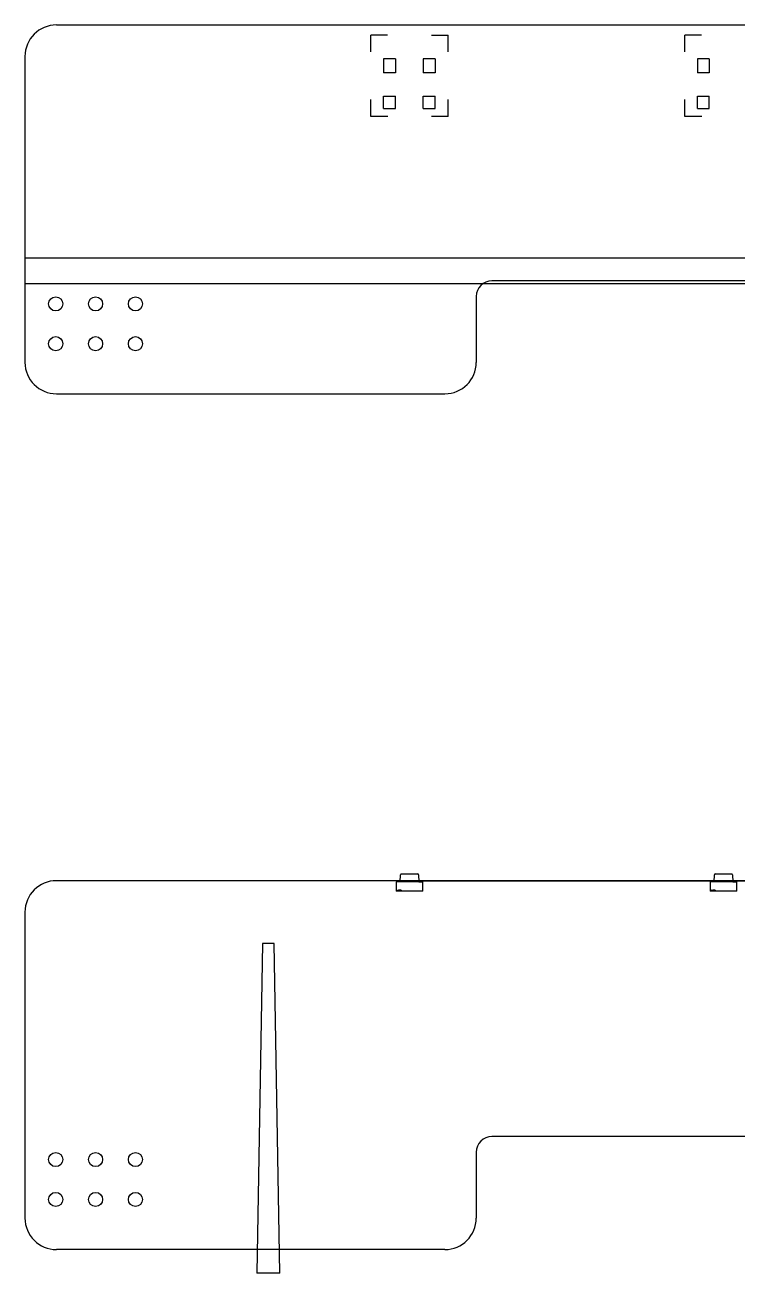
# Model space of a CAD drawing. Header units: millimetres. Extents: x 41 to 130, y 88.6 to 168.1.
# Drawn here: x 41 to 86.4, y 88.6 to 168.1 of the extents above; entities that cross this region are included whole.
import ezdxf

# ---------------------------------------------------------------- set-up
doc = ezdxf.new("R2010")
doc.units = ezdxf.units.MM
doc.linetypes.add('SLD-Solid', pattern=[0])

msp = doc.modelspace()

# ---------------------------------------------------------------- linework, layer by layer
at = {"color": 7, "linetype": 'SLD-Solid', "lineweight": 25}
for p, q in [((42.992, 168.112), (127.992, 168.112)), ((40.992, 166.112), (40.992, 146.612)), ((63.029, 162.279), (63.029, 163.354)), ((67.956, 162.279), (67.956, 163.354)), ((83.029, 162.279), (83.029, 163.354)), ((64.103, 162.279), (63.029, 162.279)), ((67.956, 162.279), (66.881, 162.279)), ((84.103, 162.279), (83.029, 162.279)), ((100.242, 151.812), (70.742, 151.812)), ((69.742, 150.812), (69.742, 146.612)), ((42.992, 144.612), (67.742, 144.612)), ((64.892, 113.515), (64.915, 113.968)), ((64.964, 114.015), (66.019, 114.015)), ((66.069, 113.968), (66.092, 113.515)), ((84.892, 113.515), (84.915, 113.968)), ((84.965, 114.015), (86.019, 114.015)), ((86.069, 113.968), (86.092, 113.515)), ((127.992, 113.586), (42.992, 113.586)), ((64.642, 113.515), (64.642, 113.516)), ((64.892, 113.516), (64.642, 113.516)), ((64.642, 113.515), (64.642, 112.915)), ((64.642, 113.515), (64.642, 113.515)), ((64.737, 112.972), (64.737, 112.964)), ((64.737, 112.964), (64.739, 112.964)), ((64.739, 112.964), (64.739, 112.972)), ((64.747, 112.97), (64.747, 112.964)), ((64.747, 112.964), (64.749, 112.964)), ((64.749, 112.964), (64.749, 112.972)), ((64.757, 112.979), (64.757, 112.976)), ((64.759, 112.979), (64.757, 112.979)), ((64.757, 112.97), (64.757, 112.964)), ((64.757, 112.964), (64.759, 112.964)), ((64.759, 112.964), (64.759, 112.979)), ((64.781, 112.976), (64.783, 112.975)), ((64.783, 112.968), (64.781, 112.967)), ((64.825, 112.979), (64.825, 112.964)), ((64.827, 112.979), (64.825, 112.979)), ((64.825, 112.964), (64.827, 112.964)), ((64.827, 112.976), (64.827, 112.979)), ((64.827, 112.964), (64.827, 112.967)), ((64.85, 112.964), (64.855, 112.964)), ((64.855, 112.984), (64.851, 112.984)), ((64.851, 112.982), (64.854, 112.982)), ((64.854, 112.966), (64.851, 112.966)), ((64.854, 112.976), (64.852, 112.976)), ((64.852, 112.974), (64.854, 112.974)), ((64.854, 112.982), (64.854, 112.976)), ((64.854, 112.974), (64.854, 112.966)), ((64.855, 112.964), (64.855, 112.984)), ((64.878, 112.979), (64.878, 112.964)), ((64.88, 112.979), (64.878, 112.979)), ((64.878, 112.964), (64.88, 112.964)), ((64.88, 112.976), (64.88, 112.979)), ((64.88, 112.964), (64.88, 112.967)), ((64.892, 113.515), (64.892, 113.516)), ((66.092, 113.515), (64.892, 113.515)), ((64.896, 112.984), (64.896, 112.982)), ((64.906, 112.984), (64.896, 112.984)), ((64.896, 112.982), (64.9, 112.982)), ((64.9, 112.982), (64.9, 112.964)), ((64.9, 112.964), (64.902, 112.964)), ((64.902, 112.964), (64.902, 112.982)), ((64.902, 112.982), (64.906, 112.982)), ((64.906, 112.982), (64.906, 112.984)), ((64.906, 112.962), (64.906, 112.961)), ((64.921, 112.962), (64.906, 112.962)), ((64.906, 112.961), (64.921, 112.961)), ((64.921, 112.961), (64.921, 112.962)), ((64.922, 112.985), (64.922, 112.964)), ((64.924, 112.985), (64.922, 112.985)), ((64.922, 112.964), (64.924, 112.964)), ((64.924, 112.976), (64.924, 112.985)), ((64.924, 112.964), (64.924, 112.967)), ((64.941, 112.971), (64.954, 112.971)), ((64.943, 112.969), (64.942, 112.968)), ((64.954, 112.973), (64.943, 112.973)), ((64.958, 112.966), (64.958, 112.964)), ((64.966, 112.966), (64.958, 112.966)), ((64.958, 112.964), (64.967, 112.964)), ((64.966, 112.984), (64.966, 112.966)), ((64.967, 112.984), (64.966, 112.984)), ((64.967, 112.964), (64.967, 112.984)), ((66.088, 113.586), (84.895, 113.586)), ((66.092, 113.516), (66.343, 113.516)), ((66.092, 113.515), (66.092, 113.516)), ((66.343, 112.914), (66.343, 113.516)), ((84.892, 113.516), (84.642, 113.516)), ((84.642, 113.515), (84.642, 113.516)), ((84.642, 113.515), (84.642, 112.915)), ((84.642, 113.515), (84.642, 113.515)), ((84.737, 112.972), (84.737, 112.964)), ((84.737, 112.964), (84.739, 112.964)), ((84.739, 112.964), (84.739, 112.972)), ((84.747, 112.97), (84.747, 112.964)), ((84.747, 112.964), (84.749, 112.964)), ((84.749, 112.964), (84.749, 112.972)), ((84.757, 112.979), (84.757, 112.976)), ((84.759, 112.979), (84.757, 112.979)), ((84.757, 112.97), (84.757, 112.964)), ((84.757, 112.964), (84.759, 112.964)), ((84.759, 112.964), (84.759, 112.979)), ((84.781, 112.976), (84.783, 112.975)), ((84.783, 112.968), (84.781, 112.967)), ((84.825, 112.979), (84.825, 112.964)), ((84.827, 112.979), (84.825, 112.979)), ((84.825, 112.964), (84.827, 112.964)), ((84.827, 112.976), (84.827, 112.979)), ((84.827, 112.964), (84.827, 112.967)), ((84.85, 112.964), (84.855, 112.964)), ((84.855, 112.984), (84.851, 112.984)), ((84.851, 112.982), (84.854, 112.982)), ((84.854, 112.966), (84.851, 112.966)), ((84.854, 112.976), (84.852, 112.976)), ((84.852, 112.974), (84.854, 112.974)), ((84.854, 112.982), (84.854, 112.976)), ((84.854, 112.974), (84.854, 112.966)), ((84.855, 112.964), (84.855, 112.984)), ((84.878, 112.979), (84.878, 112.964)), ((84.88, 112.979), (84.878, 112.979)), ((84.878, 112.964), (84.88, 112.964)), ((84.88, 112.976), (84.88, 112.979)), ((84.88, 112.964), (84.88, 112.967)), ((84.892, 113.515), (84.892, 113.516)), ((86.092, 113.515), (84.892, 113.515)), ((84.896, 112.984), (84.896, 112.982)), ((84.906, 112.984), (84.896, 112.984)), ((84.896, 112.982), (84.9, 112.982)), ((84.9, 112.982), (84.9, 112.964)), ((84.9, 112.964), (84.902, 112.964)), ((84.902, 112.964), (84.902, 112.982)), ((84.902, 112.982), (84.906, 112.982)), ((84.906, 112.982), (84.906, 112.984)), ((84.906, 112.962), (84.906, 112.961)), ((84.921, 112.962), (84.906, 112.962)), ((84.906, 112.961), (84.921, 112.961)), ((84.921, 112.961), (84.921, 112.962)), ((84.922, 112.985), (84.922, 112.964)), ((84.924, 112.985), (84.922, 112.985)), ((84.922, 112.964), (84.924, 112.964)), ((84.924, 112.976), (84.924, 112.985)), ((84.924, 112.964), (84.924, 112.967)), ((84.941, 112.971), (84.954, 112.971)), ((84.943, 112.969), (84.942, 112.968)), ((84.954, 112.973), (84.943, 112.973)), ((84.958, 112.966), (84.958, 112.964)), ((84.966, 112.966), (84.958, 112.966)), ((84.958, 112.964), (84.967, 112.964)), ((84.966, 112.984), (84.966, 112.966)), ((84.967, 112.984), (84.966, 112.984)), ((84.967, 112.964), (84.967, 112.984)), ((86.088, 113.586), (104.895, 113.586)), ((86.092, 113.515), (86.092, 113.516)), ((86.092, 113.516), (86.343, 113.516)), ((86.343, 112.914), (86.343, 113.516)), ((64.642, 112.915), (64.642, 112.915)), ((64.642, 112.915), (64.642, 112.914)), ((64.892, 112.914), (64.642, 112.914)), ((64.892, 112.915), (64.892, 112.914)), ((66.092, 112.915), (64.892, 112.915)), ((65.932, 112.915), (65.582, 112.915)), ((65.582, 112.915), (65.582, 112.915)), ((65.932, 112.915), (65.582, 112.915)), ((65.932, 112.915), (65.932, 112.915)), ((66.092, 112.915), (66.092, 112.914)), ((66.343, 112.914), (66.092, 112.914)), ((84.642, 112.915), (84.642, 112.915)), ((84.642, 112.915), (84.642, 112.914)), ((84.892, 112.914), (84.642, 112.914)), ((84.892, 112.915), (84.892, 112.914)), ((86.092, 112.915), (84.892, 112.915)), ((85.582, 112.915), (85.582, 112.915)), ((85.932, 112.915), (85.582, 112.915)), ((85.932, 112.915), (85.582, 112.915)), ((85.932, 112.915), (85.932, 112.915)), ((86.092, 112.915), (86.092, 112.914)), ((86.343, 112.914), (86.092, 112.914)), ((40.992, 111.586), (40.992, 92.086)), ((100.242, 97.286), (70.742, 97.286)), ((69.742, 96.286), (69.742, 92.086)), ((67.742, 90.086), (42.992, 90.086))]:
    msp.add_line(p, q, dxfattribs=at)
for p, q in [((64.087, 167.461), (63.029, 167.461)), ((63.029, 166.402), (63.029, 167.461)), ((66.897, 167.461), (67.956, 167.461)), ((67.956, 166.402), (67.956, 167.461)), ((84.087, 167.461), (83.029, 167.461)), ((83.029, 166.402), (83.029, 167.461))]:
    msp.add_line(p, q)
at = {"color": 2, "linetype": 'SLD-Solid', "lineweight": 25}
for p, q in [((64.591, 165.962), (63.829, 165.962)), ((63.829, 165.962), (63.829, 165.068)), ((64.591, 165.962), (64.591, 165.068)), ((67.131, 165.962), (66.369, 165.962)), ((66.369, 165.962), (66.369, 165.068)), ((67.131, 165.962), (67.131, 165.068)), ((84.591, 165.962), (83.829, 165.962)), ((83.829, 165.962), (83.829, 165.068)), ((84.591, 165.962), (84.591, 165.068)), ((64.591, 165.068), (63.829, 165.068)), ((67.131, 165.068), (66.369, 165.068)), ((84.591, 165.068), (83.829, 165.068)), ((63.829, 163.575), (64.591, 163.575)), ((63.829, 162.799), (63.829, 163.575)), ((64.591, 162.799), (64.591, 163.575)), ((66.369, 163.575), (67.131, 163.575)), ((66.369, 162.799), (66.369, 163.575)), ((67.131, 162.799), (67.131, 163.575)), ((83.829, 163.575), (84.591, 163.575)), ((83.829, 162.799), (83.829, 163.575)), ((84.591, 162.799), (84.591, 163.575)), ((63.829, 162.799), (64.591, 162.799)), ((66.369, 162.799), (67.131, 162.799)), ((83.829, 162.799), (84.591, 162.799))]:
    msp.add_line(p, q, dxfattribs=at)
at = {"color": 1, "linetype": 'SLD-Solid', "lineweight": 25}
for p, q in [((129.992, 153.262), (40.992, 153.262)), ((129.992, 151.612), (40.992, 151.612)), ((56.122, 109.586), (55.755, 88.586)), ((56.863, 109.586), (56.122, 109.586)), ((57.23, 88.586), (56.863, 109.586)), ((57.23, 88.586), (55.755, 88.586))]:
    msp.add_line(p, q, dxfattribs=at)
at = {"color": 7, "linetype": 'SLD-Solid', "lineweight": 25}
for centre in [(42.952, 150.342), (45.492, 150.342), (48.032, 150.342), (42.952, 147.802), (45.492, 147.802), (48.032, 147.802), (42.952, 95.816), (45.492, 95.816), (48.032, 95.816), (42.952, 93.276), (45.492, 93.276), (48.032, 93.276)]:
    msp.add_circle(centre, 0.45, dxfattribs=at)
for centre, radius, start, end in [((42.992, 166.112), 2, 90, 180), ((70.742, 150.812), 1, 90, 180), ((42.992, 146.612), 2, 180, 270), ((67.742, 146.612), 2, 270, 0), ((64.964, 113.965), 0.05, 90, 177.13759), ((66.019, 113.965), 0.05, 2.86241, 90), ((84.965, 113.965), 0.05, 90, 177.13759), ((86.019, 113.965), 0.05, 2.86241, 90), ((42.992, 111.586), 2, 90, 180), ((70.742, 96.286), 1, 90, 180), ((42.992, 92.086), 2, 180, 270), ((67.742, 92.086), 2, 270, 0)]:
    msp.add_arc(centre, radius, start, end, dxfattribs=at)
for points, knots in [([(64.742, 112.979), (64.742, 112.979), (64.741, 112.979), (64.739, 112.978), (64.737, 112.976), (64.737, 112.974), (64.737, 112.972)], [0, 0, 0, 0, 0.186859, 0.373592, 0.560312, 1, 1, 1, 1]), ([(64.739, 112.972), (64.739, 112.973), (64.739, 112.975), (64.74, 112.976), (64.741, 112.977), (64.742, 112.977), (64.743, 112.977)], [0, 0, 0, 0, 0.4994079, 0.6249122, 0.7505878, 1, 1, 1, 1]), ([(64.748, 112.976), (64.747, 112.976), (64.747, 112.977), (64.745, 112.979), (64.743, 112.979), (64.742, 112.979)], [0, 0, 0, 0, 0.281183, 0.562108, 1, 1, 1, 1]), ([(64.743, 112.977), (64.743, 112.977), (64.744, 112.977), (64.745, 112.977), (64.746, 112.976), (64.747, 112.974), (64.747, 112.972), (64.747, 112.97)], [0, 0, 0, 0, 0.1252988, 0.2506767, 0.3759492, 0.5014341, 1, 1, 1, 1]), ([(64.752, 112.979), (64.752, 112.979), (64.751, 112.979), (64.749, 112.978), (64.748, 112.976), (64.748, 112.976)], [0, 0, 0, 0, 0.280936, 0.561649, 1, 1, 1, 1]), ([(64.749, 112.972), (64.749, 112.973), (64.749, 112.975), (64.75, 112.976), (64.751, 112.977), (64.752, 112.977), (64.753, 112.977)], [0, 0, 0, 0, 0.500558, 0.6259105, 0.7512975, 1, 1, 1, 1]), ([(64.755, 112.978), (64.755, 112.979), (64.754, 112.979), (64.753, 112.979), (64.752, 112.979)], [0, 0, 0, 0, 0.559666, 1, 1, 1, 1]), ([(64.753, 112.977), (64.753, 112.977), (64.754, 112.977), (64.756, 112.976), (64.757, 112.974), (64.757, 112.972), (64.757, 112.97)], [0, 0, 0, 0, 0.186497, 0.373375, 0.56007, 1, 1, 1, 1]), ([(64.757, 112.976), (64.757, 112.977), (64.757, 112.978), (64.756, 112.978), (64.755, 112.978)], [0, 0, 0, 0, 0.5601081, 1, 1, 1, 1]), ([(64.765, 112.977), (64.764, 112.976), (64.763, 112.974), (64.763, 112.972), (64.763, 112.972)], [0, 0, 0, 0, 0.55926, 1, 1, 1, 1]), ([(64.763, 112.972), (64.763, 112.97), (64.763, 112.968), (64.765, 112.966), (64.768, 112.964), (64.77, 112.964), (64.77, 112.964)], [0, 0, 0, 0, 0.279564, 0.559406, 0.779498, 1, 1, 1, 1]), ([(64.77, 112.979), (64.769, 112.979), (64.767, 112.979), (64.766, 112.977), (64.765, 112.977)], [0, 0, 0, 0, 0.559244, 1, 1, 1, 1]), ([(64.765, 112.972), (64.765, 112.972), (64.765, 112.974), (64.766, 112.976), (64.768, 112.977), (64.77, 112.977), (64.77, 112.977)], [0, 0, 0, 0, 0.279546, 0.559409, 0.779569, 1, 1, 1, 1]), ([(64.77, 112.966), (64.77, 112.966), (64.768, 112.966), (64.766, 112.968), (64.765, 112.97), (64.765, 112.971), (64.765, 112.972)], [0, 0, 0, 0, 0.279737, 0.559129, 0.779591, 1, 1, 1, 1]), ([(64.776, 112.977), (64.775, 112.977), (64.773, 112.979), (64.771, 112.979), (64.77, 112.979)], [0, 0, 0, 0, 0.558717, 1, 1, 1, 1]), ([(64.77, 112.977), (64.771, 112.977), (64.773, 112.977), (64.775, 112.975), (64.776, 112.974), (64.776, 112.972), (64.776, 112.972)], [0, 0, 0, 0, 0.279466, 0.559189, 0.779599, 1, 1, 1, 1]), ([(64.776, 112.972), (64.776, 112.971), (64.776, 112.969), (64.774, 112.967), (64.772, 112.966), (64.771, 112.966), (64.77, 112.966)], [0, 0, 0, 0, 0.279617, 0.559255, 0.779503, 1, 1, 1, 1]), ([(64.77, 112.964), (64.772, 112.964), (64.774, 112.964), (64.776, 112.966), (64.778, 112.969), (64.778, 112.971), (64.778, 112.972)], [0, 0, 0, 0, 0.279757, 0.559164, 0.779587, 1, 1, 1, 1]), ([(64.778, 112.972), (64.778, 112.973), (64.778, 112.975), (64.776, 112.976), (64.776, 112.977)], [0, 0, 0, 0, 0.559279, 1, 1, 1, 1]), ([(64.788, 112.979), (64.787, 112.979), (64.785, 112.979), (64.783, 112.978), (64.782, 112.977), (64.781, 112.976), (64.781, 112.976)], [0, 0, 0, 0, 0.339732, 0.560023, 0.780052, 1, 1, 1, 1]), ([(64.781, 112.967), (64.782, 112.967), (64.783, 112.966), (64.784, 112.965), (64.786, 112.964), (64.787, 112.964), (64.788, 112.964)], [0, 0, 0, 0, 0.338977, 0.559272, 0.779489, 1, 1, 1, 1]), ([(64.783, 112.975), (64.783, 112.976), (64.785, 112.977), (64.787, 112.977), (64.788, 112.977)], [0, 0, 0, 0, 0.55842, 1, 1, 1, 1]), ([(64.788, 112.966), (64.787, 112.966), (64.785, 112.966), (64.783, 112.968), (64.783, 112.968)], [0, 0, 0, 0, 0.55868, 1, 1, 1, 1]), ([(64.796, 112.971), (64.796, 112.973), (64.795, 112.975), (64.793, 112.978), (64.79, 112.979), (64.789, 112.979), (64.788, 112.979)], [0, 0, 0, 0, 0.2793698, 0.5587887, 0.7793572, 1, 1, 1, 1]), ([(64.788, 112.977), (64.789, 112.977), (64.791, 112.977), (64.793, 112.976), (64.794, 112.974), (64.794, 112.972), (64.794, 112.972)], [0, 0, 0, 0, 0.280026, 0.559766, 0.779937, 1, 1, 1, 1]), ([(64.794, 112.972), (64.794, 112.971), (64.794, 112.969), (64.792, 112.967), (64.79, 112.966), (64.789, 112.966), (64.788, 112.966)], [0, 0, 0, 0, 0.279339, 0.558746, 0.779229, 1, 1, 1, 1]), ([(64.788, 112.964), (64.789, 112.964), (64.791, 112.964), (64.794, 112.966), (64.796, 112.969), (64.796, 112.971), (64.796, 112.971)], [0, 0, 0, 0, 0.280136, 0.559656, 0.779822, 1, 1, 1, 1]), ([(64.801, 112.967), (64.801, 112.967), (64.8, 112.967), (64.8, 112.967), (64.799, 112.966), (64.799, 112.966), (64.799, 112.966)], [0, 0, 0, 0, 0.279681, 0.55911, 0.779362, 1, 1, 1, 1]), ([(64.799, 112.966), (64.799, 112.965), (64.799, 112.965), (64.8, 112.964), (64.8, 112.964), (64.801, 112.964), (64.801, 112.964)], [0, 0, 0, 0, 0.279327, 0.559565, 0.779466, 1, 1, 1, 1]), ([(64.803, 112.966), (64.803, 112.966), (64.802, 112.966), (64.802, 112.967), (64.801, 112.967), (64.801, 112.967), (64.801, 112.967)], [0, 0, 0, 0, 0.279768, 0.559589, 0.779728, 1, 1, 1, 1]), ([(64.801, 112.964), (64.801, 112.964), (64.802, 112.964), (64.802, 112.965), (64.803, 112.965), (64.803, 112.965), (64.803, 112.966)], [0, 0, 0, 0, 0.279374, 0.559414, 0.779507, 1, 1, 1, 1]), ([(64.808, 112.977), (64.808, 112.976), (64.807, 112.974), (64.806, 112.972), (64.806, 112.972)], [0, 0, 0, 0, 0.55926, 1, 1, 1, 1]), ([(64.806, 112.972), (64.807, 112.97), (64.807, 112.968), (64.809, 112.966), (64.811, 112.964), (64.813, 112.964), (64.814, 112.964)], [0, 0, 0, 0, 0.279564, 0.559406, 0.779498, 1, 1, 1, 1]), ([(64.814, 112.979), (64.813, 112.979), (64.811, 112.979), (64.809, 112.977), (64.808, 112.977)], [0, 0, 0, 0, 0.559244, 1, 1, 1, 1]), ([(64.808, 112.972), (64.808, 112.972), (64.809, 112.974), (64.81, 112.976), (64.812, 112.977), (64.813, 112.977), (64.814, 112.977)], [0, 0, 0, 0, 0.279546, 0.559409, 0.779569, 1, 1, 1, 1]), ([(64.814, 112.966), (64.813, 112.966), (64.811, 112.966), (64.81, 112.968), (64.808, 112.97), (64.808, 112.971), (64.808, 112.972)], [0, 0, 0, 0, 0.279737, 0.559129, 0.779591, 1, 1, 1, 1]), ([(64.82, 112.977), (64.819, 112.977), (64.817, 112.979), (64.815, 112.979), (64.814, 112.979)], [0, 0, 0, 0, 0.558717, 1, 1, 1, 1]), ([(64.814, 112.977), (64.815, 112.977), (64.817, 112.977), (64.818, 112.975), (64.82, 112.974), (64.82, 112.972), (64.82, 112.972)], [0, 0, 0, 0, 0.2794494, 0.5593169, 0.7796115, 1, 1, 1, 1]), ([(64.82, 112.972), (64.82, 112.971), (64.819, 112.969), (64.818, 112.967), (64.816, 112.966), (64.815, 112.966), (64.814, 112.966)], [0, 0, 0, 0, 0.279617, 0.559255, 0.779503, 1, 1, 1, 1]), ([(64.814, 112.964), (64.815, 112.964), (64.817, 112.964), (64.82, 112.966), (64.821, 112.969), (64.821, 112.971), (64.822, 112.972)], [0, 0, 0, 0, 0.279757, 0.559164, 0.779587, 1, 1, 1, 1]), ([(64.822, 112.972), (64.821, 112.973), (64.821, 112.975), (64.82, 112.976), (64.82, 112.977)], [0, 0, 0, 0, 0.559279, 1, 1, 1, 1]), ([(64.833, 112.979), (64.832, 112.979), (64.829, 112.979), (64.828, 112.977), (64.827, 112.976)], [0, 0, 0, 0, 0.559143, 1, 1, 1, 1]), ([(64.827, 112.972), (64.827, 112.972), (64.827, 112.974), (64.829, 112.976), (64.831, 112.977), (64.832, 112.977), (64.833, 112.977)], [0, 0, 0, 0, 0.279699, 0.559222, 0.779627, 1, 1, 1, 1]), ([(64.833, 112.966), (64.832, 112.966), (64.83, 112.966), (64.828, 112.968), (64.827, 112.97), (64.827, 112.971), (64.827, 112.972)], [0, 0, 0, 0, 0.279749, 0.559407, 0.779591, 1, 1, 1, 1]), ([(64.827, 112.967), (64.828, 112.966), (64.83, 112.964), (64.832, 112.964), (64.833, 112.964)], [0, 0, 0, 0, 0.558896, 1, 1, 1, 1]), ([(64.841, 112.972), (64.84, 112.973), (64.84, 112.975), (64.838, 112.977), (64.835, 112.979), (64.834, 112.979), (64.833, 112.979)], [0, 0, 0, 0, 0.2793691, 0.5591145, 0.7794145, 1, 1, 1, 1]), ([(64.833, 112.977), (64.834, 112.977), (64.835, 112.977), (64.837, 112.976), (64.839, 112.974), (64.839, 112.972), (64.839, 112.972)], [0, 0, 0, 0, 0.27976, 0.559359, 0.77968, 1, 1, 1, 1]), ([(64.839, 112.972), (64.839, 112.971), (64.838, 112.969), (64.837, 112.967), (64.835, 112.966), (64.834, 112.966), (64.833, 112.966)], [0, 0, 0, 0, 0.279397, 0.559059, 0.779522, 1, 1, 1, 1]), ([(64.833, 112.964), (64.834, 112.964), (64.836, 112.964), (64.839, 112.966), (64.84, 112.969), (64.84, 112.971), (64.841, 112.972)], [0, 0, 0, 0, 0.279535, 0.559337, 0.779583, 1, 1, 1, 1]), ([(64.847, 112.975), (64.847, 112.975), (64.846, 112.974), (64.844, 112.973), (64.844, 112.971), (64.844, 112.97), (64.844, 112.97)], [0, 0, 0, 0, 0.280378, 0.559593, 0.779804, 1, 1, 1, 1]), ([(64.844, 112.97), (64.844, 112.969), (64.844, 112.967), (64.846, 112.965), (64.848, 112.964), (64.849, 112.964), (64.85, 112.964)], [0, 0, 0, 0, 0.279174, 0.558737, 0.779095, 1, 1, 1, 1]), ([(64.851, 112.984), (64.851, 112.984), (64.849, 112.984), (64.847, 112.983), (64.845, 112.981), (64.845, 112.98), (64.845, 112.979)], [0, 0, 0, 0, 0.281309, 0.559975, 0.779936, 1, 1, 1, 1]), ([(64.845, 112.979), (64.845, 112.979), (64.845, 112.978), (64.846, 112.976), (64.847, 112.976), (64.847, 112.975)], [0, 0, 0, 0, 0.280921, 0.561604, 1, 1, 1, 1]), ([(64.845, 112.97), (64.845, 112.97), (64.846, 112.971), (64.847, 112.973), (64.848, 112.973), (64.849, 112.974)], [0, 0, 0, 0, 0.27984, 0.560503, 1, 1, 1, 1]), ([(64.851, 112.966), (64.85, 112.966), (64.848, 112.966), (64.846, 112.968), (64.845, 112.969), (64.845, 112.97), (64.845, 112.97)], [0, 0, 0, 0, 0.499365, 0.748743, 0.874448, 1, 1, 1, 1]), ([(64.847, 112.979), (64.847, 112.98), (64.847, 112.98), (64.848, 112.981), (64.849, 112.982), (64.85, 112.982), (64.851, 112.982)], [0, 0, 0, 0, 0.249326, 0.375046, 0.500791, 1, 1, 1, 1]), ([(64.852, 112.976), (64.851, 112.976), (64.85, 112.976), (64.848, 112.977), (64.847, 112.978), (64.847, 112.978), (64.847, 112.979), (64.847, 112.979)], [0, 0, 0, 0, 0.498563, 0.6239763, 0.7493996, 0.874763, 1, 1, 1, 1]), ([(64.849, 112.974), (64.849, 112.974), (64.851, 112.974), (64.852, 112.974), (64.852, 112.974)], [0, 0, 0, 0, 0.559687, 1, 1, 1, 1]), ([(64.861, 112.977), (64.861, 112.976), (64.86, 112.974), (64.86, 112.972), (64.859, 112.972)], [0, 0, 0, 0, 0.559232, 1, 1, 1, 1]), ([(64.859, 112.972), (64.86, 112.97), (64.86, 112.968), (64.862, 112.966), (64.864, 112.964), (64.866, 112.964), (64.867, 112.964)], [0, 0, 0, 0, 0.279537, 0.559449, 0.77952, 1, 1, 1, 1]), ([(64.867, 112.979), (64.866, 112.979), (64.864, 112.979), (64.862, 112.977), (64.861, 112.977)], [0, 0, 0, 0, 0.559244, 1, 1, 1, 1]), ([(64.861, 112.972), (64.861, 112.972), (64.862, 112.974), (64.863, 112.976), (64.865, 112.977), (64.866, 112.977), (64.867, 112.977)], [0, 0, 0, 0, 0.279589, 0.559368, 0.779739, 1, 1, 1, 1]), ([(64.867, 112.966), (64.866, 112.966), (64.865, 112.966), (64.863, 112.968), (64.861, 112.97), (64.861, 112.971), (64.861, 112.972)], [0, 0, 0, 0, 0.279783, 0.559057, 0.779554, 1, 1, 1, 1]), ([(64.873, 112.977), (64.872, 112.977), (64.87, 112.979), (64.868, 112.979), (64.867, 112.979)], [0, 0, 0, 0, 0.558991, 1, 1, 1, 1]), ([(64.867, 112.977), (64.868, 112.977), (64.87, 112.977), (64.871, 112.975), (64.873, 112.974), (64.873, 112.972), (64.873, 112.972)], [0, 0, 0, 0, 0.27963, 0.559316, 0.779594, 1, 1, 1, 1]), ([(64.873, 112.972), (64.873, 112.971), (64.873, 112.969), (64.871, 112.967), (64.869, 112.966), (64.868, 112.966), (64.867, 112.966)], [0, 0, 0, 0, 0.279634, 0.559117, 0.779525, 1, 1, 1, 1]), ([(64.867, 112.964), (64.868, 112.964), (64.87, 112.964), (64.873, 112.966), (64.874, 112.969), (64.875, 112.971), (64.875, 112.972)], [0, 0, 0, 0, 0.279792, 0.559109, 0.779559, 1, 1, 1, 1]), ([(64.875, 112.972), (64.875, 112.973), (64.874, 112.975), (64.873, 112.976), (64.873, 112.977)], [0, 0, 0, 0, 0.55938, 1, 1, 1, 1]), ([(64.886, 112.979), (64.885, 112.979), (64.882, 112.979), (64.881, 112.977), (64.88, 112.976)], [0, 0, 0, 0, 0.559031, 1, 1, 1, 1]), ([(64.88, 112.972), (64.88, 112.972), (64.88, 112.974), (64.882, 112.976), (64.884, 112.977), (64.885, 112.977), (64.886, 112.977)], [0, 0, 0, 0, 0.279658, 0.559264, 0.779459, 1, 1, 1, 1]), ([(64.886, 112.966), (64.885, 112.966), (64.883, 112.966), (64.881, 112.968), (64.88, 112.97), (64.88, 112.971), (64.88, 112.972)], [0, 0, 0, 0, 0.279766, 0.559276, 0.779577, 1, 1, 1, 1]), ([(64.88, 112.967), (64.881, 112.966), (64.883, 112.964), (64.885, 112.964), (64.886, 112.964)], [0, 0, 0, 0, 0.558744, 1, 1, 1, 1]), ([(64.894, 112.972), (64.893, 112.973), (64.893, 112.975), (64.891, 112.977), (64.889, 112.979), (64.887, 112.979), (64.886, 112.979)], [0, 0, 0, 0, 0.279385, 0.559245, 0.779557, 1, 1, 1, 1]), ([(64.886, 112.977), (64.887, 112.977), (64.888, 112.977), (64.89, 112.976), (64.892, 112.974), (64.892, 112.972), (64.892, 112.972)], [0, 0, 0, 0, 0.279806, 0.559287, 0.779644, 1, 1, 1, 1]), ([(64.886, 112.964), (64.887, 112.964), (64.889, 112.964), (64.892, 112.966), (64.893, 112.969), (64.894, 112.971), (64.894, 112.972)], [0, 0, 0, 0, 0.279563, 0.559268, 0.779537, 1, 1, 1, 1]), ([(64.892, 112.972), (64.892, 112.971), (64.891, 112.969), (64.89, 112.967), (64.888, 112.966), (64.887, 112.966), (64.886, 112.966)], [0, 0, 0, 0, 0.279397, 0.559059, 0.779522, 1, 1, 1, 1]), ([(64.93, 112.979), (64.929, 112.979), (64.926, 112.979), (64.925, 112.977), (64.924, 112.976)], [0, 0, 0, 0, 0.5583114, 1, 1, 1, 1]), ([(64.924, 112.972), (64.924, 112.972), (64.924, 112.974), (64.926, 112.976), (64.928, 112.977), (64.929, 112.977), (64.93, 112.977)], [0, 0, 0, 0, 0.27973, 0.55924, 0.779636, 1, 1, 1, 1]), ([(64.93, 112.966), (64.929, 112.966), (64.927, 112.966), (64.925, 112.968), (64.924, 112.97), (64.924, 112.971), (64.924, 112.972)], [0, 0, 0, 0, 0.27993, 0.559403, 0.779573, 1, 1, 1, 1]), ([(64.924, 112.967), (64.925, 112.966), (64.927, 112.964), (64.929, 112.964), (64.93, 112.964)], [0, 0, 0, 0, 0.558993, 1, 1, 1, 1]), ([(64.938, 112.972), (64.938, 112.973), (64.937, 112.975), (64.935, 112.977), (64.933, 112.979), (64.931, 112.979), (64.93, 112.979)], [0, 0, 0, 0, 0.279374, 0.559125, 0.779565, 1, 1, 1, 1]), ([(64.93, 112.977), (64.931, 112.977), (64.933, 112.977), (64.935, 112.976), (64.936, 112.974), (64.936, 112.972), (64.936, 112.972)], [0, 0, 0, 0, 0.279777, 0.559229, 0.779667, 1, 1, 1, 1]), ([(64.936, 112.972), (64.936, 112.971), (64.936, 112.969), (64.934, 112.967), (64.932, 112.966), (64.931, 112.966), (64.93, 112.966)], [0, 0, 0, 0, 0.279397, 0.559059, 0.779522, 1, 1, 1, 1]), ([(64.93, 112.964), (64.931, 112.964), (64.933, 112.964), (64.936, 112.966), (64.937, 112.969), (64.938, 112.971), (64.938, 112.972)], [0, 0, 0, 0, 0.27955, 0.559366, 0.779546, 1, 1, 1, 1]), ([(64.942, 112.976), (64.942, 112.975), (64.941, 112.974), (64.941, 112.972), (64.941, 112.971)], [0, 0, 0, 0, 0.5589634, 1, 1, 1, 1]), ([(64.948, 112.979), (64.947, 112.979), (64.945, 112.979), (64.943, 112.977), (64.942, 112.976)], [0, 0, 0, 0, 0.558987, 1, 1, 1, 1]), ([(64.942, 112.968), (64.942, 112.967), (64.943, 112.966), (64.945, 112.964), (64.947, 112.964), (64.948, 112.964)], [0, 0, 0, 0, 0.280927, 0.561438, 1, 1, 1, 1]), ([(64.943, 112.973), (64.943, 112.974), (64.943, 112.975), (64.945, 112.976), (64.946, 112.977), (64.948, 112.977), (64.948, 112.977)], [0, 0, 0, 0, 0.280174, 0.559191, 0.779762, 1, 1, 1, 1]), ([(64.949, 112.966), (64.948, 112.966), (64.947, 112.966), (64.945, 112.967), (64.944, 112.968), (64.943, 112.968), (64.943, 112.969)], [0, 0, 0, 0, 0.3395471, 0.5596876, 0.7794628, 1, 1, 1, 1]), ([(64.954, 112.976), (64.953, 112.977), (64.951, 112.979), (64.949, 112.979), (64.948, 112.979)], [0, 0, 0, 0, 0.558573, 1, 1, 1, 1]), ([(64.948, 112.977), (64.949, 112.977), (64.95, 112.977), (64.951, 112.976), (64.952, 112.976)], [0, 0, 0, 0, 0.559699, 1, 1, 1, 1]), ([(64.948, 112.964), (64.949, 112.964), (64.952, 112.964), (64.954, 112.966), (64.955, 112.969), (64.956, 112.971), (64.956, 112.972)], [0, 0, 0, 0, 0.279802, 0.558835, 0.779416, 1, 1, 1, 1]), ([(64.954, 112.971), (64.954, 112.97), (64.954, 112.969), (64.952, 112.967), (64.95, 112.966), (64.949, 112.966), (64.949, 112.966)], [0, 0, 0, 0, 0.279951, 0.559425, 0.779528, 1, 1, 1, 1]), ([(64.952, 112.976), (64.952, 112.975), (64.953, 112.975), (64.954, 112.973), (64.954, 112.973)], [0, 0, 0, 0, 0.558873, 1, 1, 1, 1]), ([(64.956, 112.972), (64.956, 112.973), (64.955, 112.974), (64.954, 112.976), (64.954, 112.976)], [0, 0, 0, 0, 0.559374, 1, 1, 1, 1]), ([(84.742, 112.979), (84.742, 112.979), (84.741, 112.979), (84.739, 112.978), (84.737, 112.976), (84.737, 112.974), (84.737, 112.972)], [0, 0, 0, 0, 0.186911, 0.373602, 0.560316, 1, 1, 1, 1]), ([(84.739, 112.972), (84.739, 112.973), (84.739, 112.975), (84.74, 112.976), (84.741, 112.977), (84.742, 112.977), (84.743, 112.977)], [0, 0, 0, 0, 0.499464, 0.624908, 0.750563, 1, 1, 1, 1]), ([(84.748, 112.976), (84.747, 112.976), (84.747, 112.977), (84.745, 112.979), (84.743, 112.979), (84.742, 112.979)], [0, 0, 0, 0, 0.28121, 0.562037, 1, 1, 1, 1]), ([(84.743, 112.977), (84.743, 112.977), (84.744, 112.977), (84.745, 112.977), (84.746, 112.976), (84.747, 112.974), (84.747, 112.972), (84.747, 112.97)], [0, 0, 0, 0, 0.1253016, 0.2506439, 0.3760382, 0.5014643, 1, 1, 1, 1]), ([(84.752, 112.979), (84.752, 112.979), (84.751, 112.979), (84.749, 112.978), (84.748, 112.976), (84.748, 112.976)], [0, 0, 0, 0, 0.280836, 0.561581, 1, 1, 1, 1]), ([(84.749, 112.972), (84.749, 112.973), (84.749, 112.975), (84.75, 112.976), (84.751, 112.977), (84.752, 112.977), (84.753, 112.977)], [0, 0, 0, 0, 0.500554, 0.625914, 0.751372, 1, 1, 1, 1]), ([(84.755, 112.978), (84.755, 112.979), (84.754, 112.979), (84.753, 112.979), (84.752, 112.979)], [0, 0, 0, 0, 0.5597415, 1, 1, 1, 1]), ([(84.753, 112.977), (84.753, 112.977), (84.754, 112.977), (84.756, 112.976), (84.757, 112.974), (84.757, 112.972), (84.757, 112.97)], [0, 0, 0, 0, 0.186537, 0.373336, 0.560102, 1, 1, 1, 1]), ([(84.757, 112.976), (84.757, 112.977), (84.757, 112.978), (84.756, 112.978), (84.755, 112.978)], [0, 0, 0, 0, 0.5600034, 1, 1, 1, 1]), ([(84.765, 112.977), (84.764, 112.976), (84.763, 112.974), (84.763, 112.972), (84.763, 112.972)], [0, 0, 0, 0, 0.559248, 1, 1, 1, 1]), ([(84.763, 112.972), (84.763, 112.97), (84.763, 112.968), (84.765, 112.966), (84.768, 112.964), (84.77, 112.964), (84.77, 112.964)], [0, 0, 0, 0, 0.27955, 0.559408, 0.779512, 1, 1, 1, 1]), ([(84.77, 112.979), (84.769, 112.979), (84.767, 112.979), (84.766, 112.977), (84.765, 112.977)], [0, 0, 0, 0, 0.559211, 1, 1, 1, 1]), ([(84.765, 112.972), (84.765, 112.972), (84.765, 112.974), (84.766, 112.976), (84.768, 112.977), (84.77, 112.977), (84.77, 112.977)], [0, 0, 0, 0, 0.279572, 0.559391, 0.779656, 1, 1, 1, 1]), ([(84.77, 112.966), (84.77, 112.966), (84.768, 112.966), (84.766, 112.968), (84.765, 112.97), (84.765, 112.971), (84.765, 112.972)], [0, 0, 0, 0, 0.279737, 0.559098, 0.779576, 1, 1, 1, 1]), ([(84.776, 112.977), (84.775, 112.977), (84.773, 112.979), (84.771, 112.979), (84.77, 112.979)], [0, 0, 0, 0, 0.558882, 1, 1, 1, 1]), ([(84.77, 112.977), (84.771, 112.977), (84.773, 112.977), (84.775, 112.975), (84.776, 112.974), (84.776, 112.972), (84.776, 112.972)], [0, 0, 0, 0, 0.2795002, 0.5592813, 0.7796098, 1, 1, 1, 1]), ([(84.776, 112.972), (84.776, 112.971), (84.776, 112.969), (84.774, 112.967), (84.772, 112.966), (84.771, 112.966), (84.77, 112.966)], [0, 0, 0, 0, 0.27962, 0.559199, 0.779518, 1, 1, 1, 1]), ([(84.77, 112.964), (84.772, 112.964), (84.774, 112.964), (84.776, 112.966), (84.778, 112.969), (84.778, 112.971), (84.778, 112.972)], [0, 0, 0, 0, 0.2797516, 0.5591434, 0.7795699, 1, 1, 1, 1]), ([(84.778, 112.972), (84.778, 112.973), (84.778, 112.975), (84.776, 112.976), (84.776, 112.977)], [0, 0, 0, 0, 0.559304, 1, 1, 1, 1]), ([(84.788, 112.979), (84.787, 112.979), (84.785, 112.979), (84.783, 112.978), (84.782, 112.977), (84.781, 112.976), (84.781, 112.976)], [0, 0, 0, 0, 0.33971, 0.559984, 0.77997, 1, 1, 1, 1]), ([(84.781, 112.967), (84.782, 112.967), (84.783, 112.966), (84.784, 112.965), (84.786, 112.964), (84.787, 112.964), (84.788, 112.964)], [0, 0, 0, 0, 0.339002, 0.559271, 0.77956, 1, 1, 1, 1]), ([(84.783, 112.975), (84.783, 112.976), (84.785, 112.977), (84.787, 112.977), (84.788, 112.977)], [0, 0, 0, 0, 0.558472, 1, 1, 1, 1]), ([(84.788, 112.966), (84.787, 112.966), (84.785, 112.966), (84.783, 112.968), (84.783, 112.968)], [0, 0, 0, 0, 0.558819, 1, 1, 1, 1]), ([(84.796, 112.971), (84.796, 112.973), (84.795, 112.975), (84.793, 112.978), (84.79, 112.979), (84.789, 112.979), (84.788, 112.979)], [0, 0, 0, 0, 0.279368, 0.558758, 0.779275, 1, 1, 1, 1]), ([(84.788, 112.977), (84.789, 112.977), (84.791, 112.977), (84.793, 112.976), (84.794, 112.974), (84.794, 112.972), (84.794, 112.972)], [0, 0, 0, 0, 0.280135, 0.559787, 0.779964, 1, 1, 1, 1]), ([(84.794, 112.972), (84.794, 112.971), (84.794, 112.969), (84.792, 112.967), (84.79, 112.966), (84.789, 112.966), (84.788, 112.966)], [0, 0, 0, 0, 0.27938, 0.55878, 0.779264, 1, 1, 1, 1]), ([(84.788, 112.964), (84.789, 112.964), (84.791, 112.964), (84.794, 112.966), (84.796, 112.969), (84.796, 112.971), (84.796, 112.971)], [0, 0, 0, 0, 0.280073, 0.559635, 0.779798, 1, 1, 1, 1]), ([(84.801, 112.967), (84.801, 112.967), (84.8, 112.967), (84.8, 112.967), (84.799, 112.966), (84.799, 112.966), (84.799, 112.966)], [0, 0, 0, 0, 0.279523, 0.55921, 0.779401, 1, 1, 1, 1]), ([(84.799, 112.966), (84.799, 112.965), (84.799, 112.965), (84.8, 112.964), (84.8, 112.964), (84.801, 112.964), (84.801, 112.964)], [0, 0, 0, 0, 0.279293, 0.559393, 0.779642, 1, 1, 1, 1]), ([(84.803, 112.966), (84.803, 112.966), (84.802, 112.966), (84.802, 112.967), (84.801, 112.967), (84.801, 112.967), (84.801, 112.967)], [0, 0, 0, 0, 0.279718, 0.55943, 0.779539, 1, 1, 1, 1]), ([(84.801, 112.964), (84.801, 112.964), (84.802, 112.964), (84.802, 112.965), (84.803, 112.965), (84.803, 112.965), (84.803, 112.966)], [0, 0, 0, 0, 0.279606, 0.55934, 0.779562, 1, 1, 1, 1]), ([(84.808, 112.977), (84.808, 112.976), (84.807, 112.974), (84.806, 112.972), (84.806, 112.972)], [0, 0, 0, 0, 0.5592501, 1, 1, 1, 1]), ([(84.806, 112.972), (84.807, 112.97), (84.807, 112.968), (84.809, 112.966), (84.811, 112.964), (84.813, 112.964), (84.814, 112.964)], [0, 0, 0, 0, 0.27955, 0.559408, 0.779512, 1, 1, 1, 1]), ([(84.814, 112.979), (84.813, 112.979), (84.811, 112.979), (84.809, 112.977), (84.808, 112.977)], [0, 0, 0, 0, 0.559207, 1, 1, 1, 1]), ([(84.808, 112.972), (84.808, 112.972), (84.809, 112.974), (84.81, 112.976), (84.812, 112.977), (84.813, 112.977), (84.814, 112.977)], [0, 0, 0, 0, 0.279572, 0.559391, 0.779656, 1, 1, 1, 1]), ([(84.814, 112.966), (84.813, 112.966), (84.811, 112.966), (84.81, 112.968), (84.808, 112.97), (84.808, 112.971), (84.808, 112.972)], [0, 0, 0, 0, 0.279737, 0.559098, 0.779576, 1, 1, 1, 1]), ([(84.82, 112.977), (84.819, 112.977), (84.817, 112.979), (84.815, 112.979), (84.814, 112.979)], [0, 0, 0, 0, 0.558885, 1, 1, 1, 1]), ([(84.814, 112.977), (84.815, 112.977), (84.817, 112.977), (84.818, 112.975), (84.82, 112.974), (84.82, 112.972), (84.82, 112.972)], [0, 0, 0, 0, 0.2795002, 0.5592813, 0.7796098, 1, 1, 1, 1]), ([(84.82, 112.972), (84.82, 112.971), (84.819, 112.969), (84.818, 112.967), (84.816, 112.966), (84.815, 112.966), (84.814, 112.966)], [0, 0, 0, 0, 0.27962, 0.559199, 0.779518, 1, 1, 1, 1]), ([(84.814, 112.964), (84.815, 112.964), (84.817, 112.964), (84.82, 112.966), (84.821, 112.969), (84.821, 112.971), (84.822, 112.972)], [0, 0, 0, 0, 0.2797516, 0.5591434, 0.7795699, 1, 1, 1, 1]), ([(84.822, 112.972), (84.821, 112.973), (84.821, 112.975), (84.82, 112.976), (84.82, 112.977)], [0, 0, 0, 0, 0.559307, 1, 1, 1, 1]), ([(84.833, 112.979), (84.832, 112.979), (84.829, 112.979), (84.828, 112.977), (84.827, 112.976)], [0, 0, 0, 0, 0.55902, 1, 1, 1, 1]), ([(84.827, 112.972), (84.827, 112.972), (84.827, 112.974), (84.829, 112.976), (84.831, 112.977), (84.832, 112.977), (84.833, 112.977)], [0, 0, 0, 0, 0.279676, 0.559203, 0.779503, 1, 1, 1, 1]), ([(84.833, 112.966), (84.832, 112.966), (84.83, 112.966), (84.828, 112.968), (84.827, 112.97), (84.827, 112.971), (84.827, 112.972)], [0, 0, 0, 0, 0.279823, 0.559381, 0.779583, 1, 1, 1, 1]), ([(84.827, 112.967), (84.828, 112.966), (84.83, 112.964), (84.832, 112.964), (84.833, 112.964)], [0, 0, 0, 0, 0.558794, 1, 1, 1, 1]), ([(84.841, 112.972), (84.84, 112.973), (84.84, 112.975), (84.838, 112.977), (84.835, 112.979), (84.834, 112.979), (84.833, 112.979)], [0, 0, 0, 0, 0.279373, 0.559174, 0.779533, 1, 1, 1, 1]), ([(84.833, 112.977), (84.834, 112.977), (84.835, 112.977), (84.837, 112.976), (84.839, 112.974), (84.839, 112.972), (84.839, 112.972)], [0, 0, 0, 0, 0.279747, 0.559265, 0.779659, 1, 1, 1, 1]), ([(84.833, 112.964), (84.834, 112.964), (84.836, 112.964), (84.839, 112.966), (84.84, 112.969), (84.84, 112.971), (84.841, 112.972)], [0, 0, 0, 0, 0.279552, 0.559301, 0.779542, 1, 1, 1, 1]), ([(84.839, 112.972), (84.839, 112.971), (84.838, 112.969), (84.837, 112.967), (84.835, 112.966), (84.834, 112.966), (84.833, 112.966)], [0, 0, 0, 0, 0.279397, 0.559114, 0.779561, 1, 1, 1, 1]), ([(84.847, 112.975), (84.847, 112.975), (84.846, 112.974), (84.844, 112.973), (84.844, 112.971), (84.844, 112.97), (84.844, 112.97)], [0, 0, 0, 0, 0.280366, 0.5595819, 0.7798273, 1, 1, 1, 1]), ([(84.844, 112.97), (84.844, 112.969), (84.844, 112.967), (84.846, 112.965), (84.848, 112.964), (84.849, 112.964), (84.85, 112.964)], [0, 0, 0, 0, 0.279121, 0.55868, 0.779056, 1, 1, 1, 1]), ([(84.851, 112.984), (84.851, 112.984), (84.849, 112.984), (84.847, 112.983), (84.845, 112.981), (84.845, 112.98), (84.845, 112.979)], [0, 0, 0, 0, 0.281326, 0.559964, 0.779937, 1, 1, 1, 1]), ([(84.845, 112.979), (84.845, 112.979), (84.845, 112.978), (84.846, 112.976), (84.847, 112.976), (84.847, 112.975)], [0, 0, 0, 0, 0.280867, 0.561617, 1, 1, 1, 1]), ([(84.845, 112.97), (84.845, 112.97), (84.846, 112.971), (84.847, 112.973), (84.848, 112.973), (84.849, 112.974)], [0, 0, 0, 0, 0.279861, 0.560438, 1, 1, 1, 1]), ([(84.851, 112.966), (84.85, 112.966), (84.848, 112.966), (84.846, 112.968), (84.845, 112.969), (84.845, 112.97), (84.845, 112.97)], [0, 0, 0, 0, 0.49933, 0.748688, 0.874415, 1, 1, 1, 1]), ([(84.847, 112.979), (84.847, 112.98), (84.847, 112.98), (84.848, 112.981), (84.849, 112.982), (84.85, 112.982), (84.851, 112.982)], [0, 0, 0, 0, 0.249331, 0.374932, 0.500641, 1, 1, 1, 1]), ([(84.852, 112.976), (84.851, 112.976), (84.85, 112.976), (84.848, 112.977), (84.847, 112.978), (84.847, 112.978), (84.847, 112.979), (84.847, 112.979)], [0, 0, 0, 0, 0.498621, 0.623991, 0.7493573, 0.8747272, 1, 1, 1, 1]), ([(84.849, 112.974), (84.849, 112.974), (84.851, 112.974), (84.852, 112.974), (84.852, 112.974)], [0, 0, 0, 0, 0.559742, 1, 1, 1, 1]), ([(84.861, 112.977), (84.861, 112.976), (84.86, 112.974), (84.86, 112.972), (84.859, 112.972)], [0, 0, 0, 0, 0.559247, 1, 1, 1, 1]), ([(84.859, 112.972), (84.86, 112.97), (84.86, 112.968), (84.862, 112.966), (84.864, 112.964), (84.866, 112.964), (84.867, 112.964)], [0, 0, 0, 0, 0.27955, 0.559408, 0.779508, 1, 1, 1, 1]), ([(84.867, 112.979), (84.866, 112.979), (84.864, 112.979), (84.862, 112.977), (84.861, 112.977)], [0, 0, 0, 0, 0.559211, 1, 1, 1, 1]), ([(84.861, 112.972), (84.861, 112.972), (84.862, 112.974), (84.863, 112.976), (84.865, 112.977), (84.866, 112.977), (84.867, 112.977)], [0, 0, 0, 0, 0.279572, 0.559391, 0.779656, 1, 1, 1, 1]), ([(84.867, 112.966), (84.866, 112.966), (84.865, 112.966), (84.863, 112.968), (84.861, 112.97), (84.861, 112.971), (84.861, 112.972)], [0, 0, 0, 0, 0.279743, 0.559103, 0.779577, 1, 1, 1, 1]), ([(84.873, 112.977), (84.872, 112.977), (84.87, 112.979), (84.868, 112.979), (84.867, 112.979)], [0, 0, 0, 0, 0.558882, 1, 1, 1, 1]), ([(84.867, 112.977), (84.868, 112.977), (84.87, 112.977), (84.871, 112.975), (84.873, 112.974), (84.873, 112.972), (84.873, 112.972)], [0, 0, 0, 0, 0.2795, 0.559282, 0.779611, 1, 1, 1, 1]), ([(84.867, 112.964), (84.868, 112.964), (84.87, 112.964), (84.873, 112.966), (84.874, 112.969), (84.875, 112.971), (84.875, 112.972)], [0, 0, 0, 0, 0.279752, 0.559144, 0.779569, 1, 1, 1, 1]), ([(84.873, 112.972), (84.873, 112.971), (84.873, 112.969), (84.871, 112.967), (84.869, 112.966), (84.868, 112.966), (84.867, 112.966)], [0, 0, 0, 0, 0.279619, 0.559198, 0.779517, 1, 1, 1, 1]), ([(84.875, 112.972), (84.875, 112.973), (84.874, 112.975), (84.873, 112.976), (84.873, 112.977)], [0, 0, 0, 0, 0.559308, 1, 1, 1, 1]), ([(84.886, 112.979), (84.885, 112.979), (84.882, 112.979), (84.881, 112.977), (84.88, 112.976)], [0, 0, 0, 0, 0.559016, 1, 1, 1, 1]), ([(84.88, 112.972), (84.88, 112.972), (84.88, 112.974), (84.882, 112.976), (84.884, 112.977), (84.885, 112.977), (84.886, 112.977)], [0, 0, 0, 0, 0.279677, 0.559206, 0.779508, 1, 1, 1, 1]), ([(84.886, 112.966), (84.885, 112.966), (84.883, 112.966), (84.881, 112.968), (84.88, 112.97), (84.88, 112.971), (84.88, 112.972)], [0, 0, 0, 0, 0.279829, 0.559381, 0.779585, 1, 1, 1, 1]), ([(84.88, 112.967), (84.881, 112.966), (84.883, 112.964), (84.885, 112.964), (84.886, 112.964)], [0, 0, 0, 0, 0.558794, 1, 1, 1, 1]), ([(84.894, 112.972), (84.893, 112.973), (84.893, 112.975), (84.891, 112.977), (84.889, 112.979), (84.887, 112.979), (84.886, 112.979)], [0, 0, 0, 0, 0.279374, 0.559175, 0.779533, 1, 1, 1, 1]), ([(84.886, 112.977), (84.887, 112.977), (84.888, 112.977), (84.89, 112.976), (84.892, 112.974), (84.892, 112.972), (84.892, 112.972)], [0, 0, 0, 0, 0.279753, 0.559269, 0.77966, 1, 1, 1, 1]), ([(84.892, 112.972), (84.892, 112.971), (84.891, 112.969), (84.89, 112.967), (84.888, 112.966), (84.887, 112.966), (84.886, 112.966)], [0, 0, 0, 0, 0.2793981, 0.5591121, 0.7795599, 1, 1, 1, 1]), ([(84.886, 112.964), (84.887, 112.964), (84.889, 112.964), (84.892, 112.966), (84.893, 112.969), (84.894, 112.971), (84.894, 112.972)], [0, 0, 0, 0, 0.279552, 0.559298, 0.779542, 1, 1, 1, 1]), ([(84.93, 112.979), (84.929, 112.979), (84.926, 112.979), (84.925, 112.977), (84.924, 112.976)], [0, 0, 0, 0, 0.558448, 1, 1, 1, 1]), ([(84.924, 112.972), (84.924, 112.972), (84.924, 112.974), (84.926, 112.976), (84.928, 112.977), (84.929, 112.977), (84.93, 112.977)], [0, 0, 0, 0, 0.279676, 0.559203, 0.779503, 1, 1, 1, 1]), ([(84.93, 112.966), (84.929, 112.966), (84.927, 112.966), (84.925, 112.968), (84.924, 112.97), (84.924, 112.971), (84.924, 112.972)], [0, 0, 0, 0, 0.279823, 0.559381, 0.779583, 1, 1, 1, 1]), ([(84.924, 112.967), (84.925, 112.966), (84.927, 112.964), (84.929, 112.964), (84.93, 112.964)], [0, 0, 0, 0, 0.558794, 1, 1, 1, 1]), ([(84.938, 112.972), (84.938, 112.973), (84.937, 112.975), (84.935, 112.977), (84.933, 112.979), (84.931, 112.979), (84.93, 112.979)], [0, 0, 0, 0, 0.279374, 0.559173, 0.779532, 1, 1, 1, 1]), ([(84.93, 112.977), (84.931, 112.977), (84.933, 112.977), (84.935, 112.976), (84.936, 112.974), (84.936, 112.972), (84.936, 112.972)], [0, 0, 0, 0, 0.279747, 0.559265, 0.779659, 1, 1, 1, 1]), ([(84.93, 112.964), (84.931, 112.964), (84.933, 112.964), (84.936, 112.966), (84.937, 112.969), (84.938, 112.971), (84.938, 112.972)], [0, 0, 0, 0, 0.279552, 0.559301, 0.779542, 1, 1, 1, 1]), ([(84.936, 112.972), (84.936, 112.971), (84.936, 112.969), (84.934, 112.967), (84.932, 112.966), (84.931, 112.966), (84.93, 112.966)], [0, 0, 0, 0, 0.279397, 0.559114, 0.779561, 1, 1, 1, 1]), ([(84.942, 112.976), (84.942, 112.975), (84.941, 112.974), (84.941, 112.972), (84.941, 112.971)], [0, 0, 0, 0, 0.558998, 1, 1, 1, 1]), ([(84.948, 112.979), (84.947, 112.979), (84.945, 112.979), (84.943, 112.977), (84.942, 112.976)], [0, 0, 0, 0, 0.558964, 1, 1, 1, 1]), ([(84.942, 112.968), (84.942, 112.967), (84.943, 112.966), (84.945, 112.964), (84.947, 112.964), (84.948, 112.964)], [0, 0, 0, 0, 0.280945, 0.561418, 1, 1, 1, 1]), ([(84.943, 112.973), (84.943, 112.974), (84.943, 112.975), (84.945, 112.976), (84.946, 112.977), (84.948, 112.977), (84.948, 112.977)], [0, 0, 0, 0, 0.280131, 0.559197, 0.779601, 1, 1, 1, 1]), ([(84.949, 112.966), (84.948, 112.966), (84.947, 112.966), (84.945, 112.967), (84.944, 112.968), (84.943, 112.968), (84.943, 112.969)], [0, 0, 0, 0, 0.3394616, 0.5596051, 0.7794866, 1, 1, 1, 1]), ([(84.954, 112.976), (84.953, 112.977), (84.951, 112.979), (84.949, 112.979), (84.948, 112.979)], [0, 0, 0, 0, 0.5585869, 1, 1, 1, 1]), ([(84.948, 112.977), (84.949, 112.977), (84.95, 112.977), (84.951, 112.976), (84.952, 112.976)], [0, 0, 0, 0, 0.559441, 1, 1, 1, 1]), ([(84.948, 112.964), (84.949, 112.964), (84.952, 112.964), (84.954, 112.966), (84.955, 112.969), (84.956, 112.971), (84.956, 112.972)], [0, 0, 0, 0, 0.27988, 0.558838, 0.779427, 1, 1, 1, 1]), ([(84.954, 112.971), (84.954, 112.97), (84.954, 112.969), (84.952, 112.967), (84.95, 112.966), (84.949, 112.966), (84.949, 112.966)], [0, 0, 0, 0, 0.279945, 0.55938, 0.779543, 1, 1, 1, 1]), ([(84.952, 112.976), (84.952, 112.975), (84.953, 112.975), (84.954, 112.973), (84.954, 112.973)], [0, 0, 0, 0, 0.558778, 1, 1, 1, 1]), ([(84.956, 112.972), (84.956, 112.973), (84.955, 112.974), (84.954, 112.976), (84.954, 112.976)], [0, 0, 0, 0, 0.559438, 1, 1, 1, 1])]:
    msp.add_open_spline(points, degree=3, knots=knots, dxfattribs=at)

doc.saveas('drawing.dxf')
